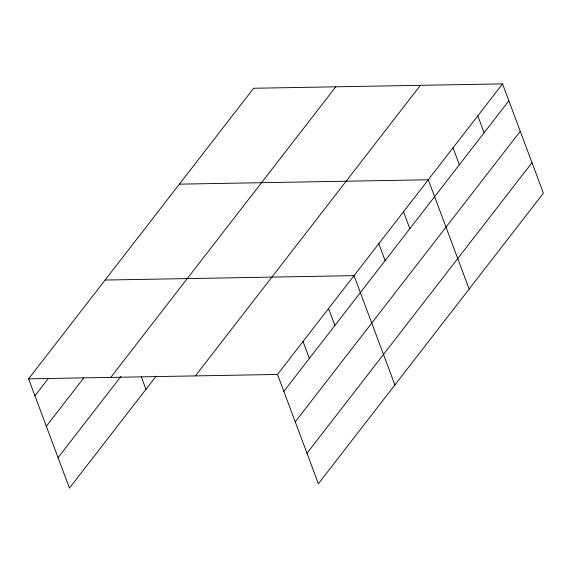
<?xml version="1.0" encoding="UTF-8"?>
<svg xmlns="http://www.w3.org/2000/svg" width="572" height="572" viewBox="0 0 572 572"><rect width="100%" height="100%" fill="white"/><g stroke="black" fill="none" stroke-linecap="round" stroke-linejoin="round"><path stroke-width="0.86" d="M156.192 376.126L69.462 488.123L28.6 378.843L253.618 88.267L502.538 83.877L543.4 193.157L318.382 483.733L277.52 374.446L502.538 83.877M34.928 395.767L48.491 378.249M46.325 426.247L83.762 377.899M110.746 377.391L335.764 86.822M58.065 457.65L121.007 376.369M195.381 375.897L420.399 85.328M283.848 391.377L508.873 100.801M295.245 421.85L520.263 131.281M306.985 453.253L532.003 162.684M179.365 184.155L428.285 179.765L469.147 289.046M105.105 280.044L354.025 275.654L394.887 384.935M28.6 378.843L277.52 374.446M477.792 115.837L484.119 132.768M453.038 147.798L459.366 164.729M403.532 211.726L409.859 228.657M378.778 243.686L385.106 260.618M328.528 308.58L334.856 325.511M303.024 341.513L309.352 358.444M141.348 376.977L145.967 389.332"/></g></svg>
